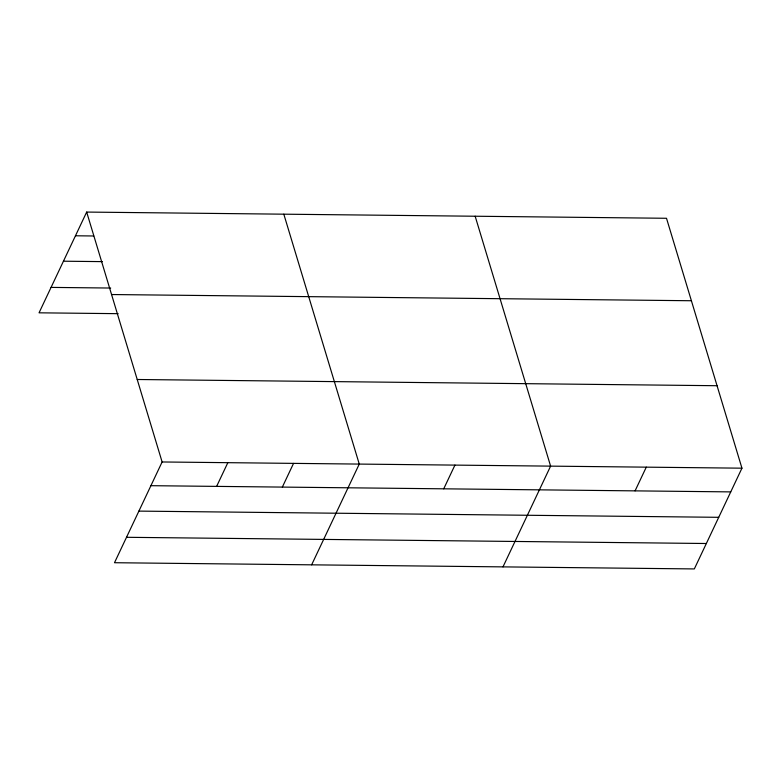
<?xml version="1.0" encoding="UTF-8"?>
<svg xmlns="http://www.w3.org/2000/svg" width="781" height="781" viewBox="0 0 781 781"><rect width="100%" height="100%" fill="white"/><g stroke="black" fill="none" stroke-linecap="round" stroke-linejoin="round"><path stroke-width="1.17" d="M86.671 212.071L162.116 461.971L114.495 562.72L694.329 568.929L741.95 468.18L666.505 218.28L86.671 212.071L39.05 312.82L118.146 313.669M216.62 486.387L227.837 462.674M282.341 487.09L293.549 463.377M311.639 564.829L359.26 464.08L283.815 214.179M443.725 488.818L454.933 465.105M502.984 566.879L550.605 466.13L475.16 216.23M635.07 490.868L646.277 467.155M75.464 235.784L93.72 235.979M63.446 261.205L102.389 261.625M51.068 287.398L110.697 288.043M111.576 294.535L691.4 300.744M137.222 379.498L717.056 385.716M162.116 461.971L741.95 468.18M150.909 485.684L730.743 491.893M138.891 511.106L718.725 517.315M126.512 537.299L706.346 543.508"/></g></svg>
